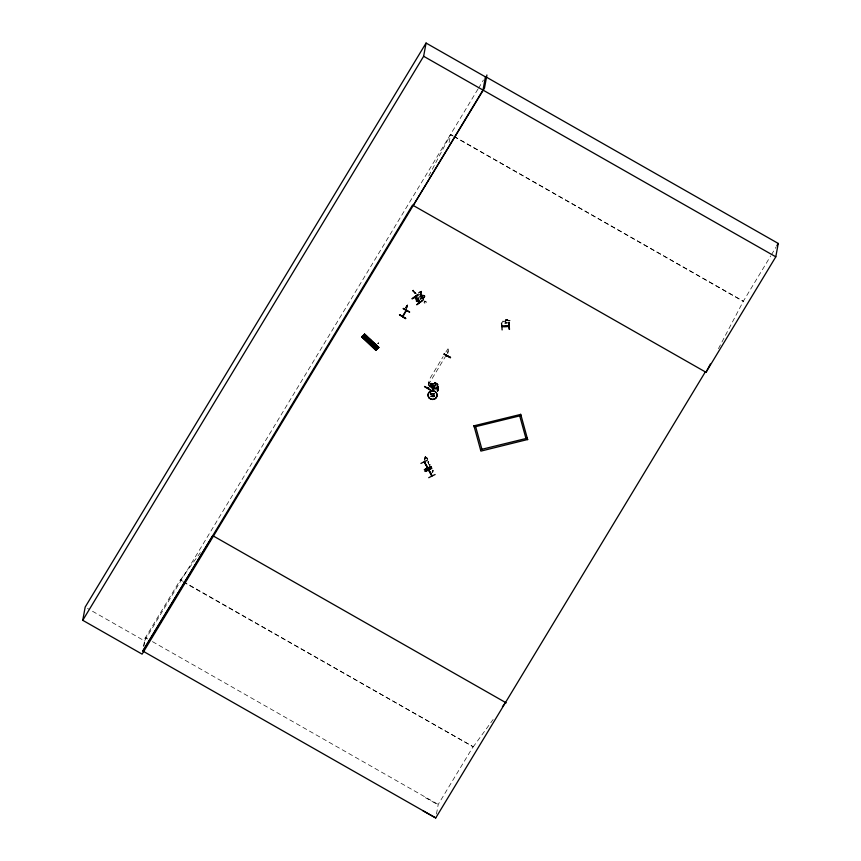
<?xml version="1.0" encoding="UTF-8"?>
<svg xmlns="http://www.w3.org/2000/svg" width="861" height="861" viewBox="0 0 861 861"><rect width="100%" height="100%" fill="white"/><g stroke="black" fill="none" stroke-linecap="round" stroke-linejoin="round"><path stroke-width="0.65" stroke-dasharray="4.3 3.23" d="M420.362 294.354L420.943 293.935M421.244 295.484L421.782 295.054M429.445 386.783C429.779 378.485 443.178 384.006 437.345 390.055M430.446 385.147L430.887 385.254M431.178 385.19L430.414 385.179M436.376 388.429L437.001 389.301L437.657 388.612M437.442 388.806L436.871 389.054L436.667 388.214M438.529 388.063L438.69 386.912M143.572 646.191L145.122 637.872M143.862 646.213L145.434 637.624L180.326 579.883L182.661 581.218M180.95 580.669L180.326 579.883M406.026 308.281L406.252 307.065M406.844 306.075L405.262 308.077L406.381 306.064M406.327 308.399L407.361 305.343L406.812 305.752M406.661 307.861L407.145 305.214M406.876 307.98L407.414 304.977L406.65 308.044M449.087 142.485L450.583 134.359L452.918 135.694M428.24 385.319L429.295 379.561L443.135 356.658M428.455 385.448L429.036 382.23L428.789 384.91M437.775 390.281A4.531 4.348 10.4 0 0 435.591 384.049A4.531 4.348 10.4 0 0 429.488 386.858L429.725 385.642M430.349 386.632A4.531 4.348 10.4 0 1 437.915 390.937A4.509 4.337 10.4 0 0 430.145 387.784C433.384 385.125 438.475 387.342 437.948 391.077M424.57 459.387C424.096 456.47 426.184 457.234 425.054 456.739M424.796 459.279L425.377 456.276L426.636 458.138L426.755 457.492M424.398 462.594L425.485 456.308M438.184 389.484L437.958 390.7A4.531 4.348 10.4 0 0 430.392 386.385M438.238 389.237L438.443 388.01M425.818 458.547L426.034 457.331L426.604 458.052M426.561 458.17L426.722 457.395L427.842 459.44M426.927 457.934L427.551 459.376M447.612 353.258L448.678 347.5L445.912 352.074M428.197 461.281L427.971 462.497L427.325 462.002M447.838 353.387L448.301 350.836M428.477 464.111L428.423 461.41M428.401 464.154L428.756 462.303M429.402 465.973L429.725 464.23L430.392 465.005M431.953 472.883L432.652 470.128L432.168 472.775M432.825 472.076L433.105 470.267L432.825 472.076L432.233 471.989M502.673 322.649L502.996 320.916M507.71 320.378L507.818 319.657L505.45 319.84L505.407 320.583L504.18 320.895L503.965 322.111L507.269 322.358M505.902 320.012L507.333 319.894M507.742 319.679L507.624 320.41L508.776 320.529M436.462 814.011L438.217 804.443L473.109 746.713L183.834 581.885M183.285 581.993L473.109 746.713M718.451 348.673L743.355 301.189L770.724 255.9M419.458 292.213L418.274 293.246M420.34 293.31L420.577 292.083L419.673 292.536L419.824 291.75L417.919 293.106M422.105 296.27L421.104 294.774L420.2 295.398L421.147 296.884L422.105 296.27C422.331 293.892 419.684 295.85 420.372 294.247M420.362 295.065L421.438 291.158L421.072 291.728C417.596 297.411 424.538 293.224 424.462 296.41L420.491 295.054L421.147 295.517M421.438 291.158L420.846 294.408M419.619 292.471L421.546 291.287L421.04 294.731M424.914 303.395C421.825 301.027 428.089 300.435 425.915 302.975C424.225 304.202 425.377 302.426 426.453 302.448M425.603 301.113L424.871 301.77M421.223 297.895L422.138 296.496L421.793 297.648L423.838 297.045L421.686 297.895M406.586 308.012L407.167 306.764M378.614 342.882C377.527 345.057 379.54 342.387 377.893 343.248M429.478 386.869L429.93 385.814M437.485 388.688L436.602 387.837M420.211 294.871L420.846 293.967M428.778 175.945L450.54 134.607L452.864 135.941M477.952 89.081L144.54 640.907L87.499 608.404M478.587 88.199L483.419 80.019M406.22 306.807L407.414 304.977M428.326 384.845L445.632 356.228M771.413 254.77L776.202 246.849M429.036 382.23L428.713 382.768L429.262 382.359M417.208 296.539L421.201 293.052M180.261 580.271L200.365 552.654M473.033 747.1L493.149 719.473M421.546 296.668L424.753 301.673L421.782 296.507M436.624 388.408L436.323 388.795M420.997 294.247L420.459 294.591M377.613 343.679L378.582 342.99M424.839 295.829L424.462 296.41M430.565 384.953C432.674 382.994 436.387 383.457 437.851 385.976M430.296 386.417C432.706 384.103 437.194 385.244 438.045 388.526L437.517 387.407M419.737 292.471L421.546 291.287M419.501 297.26L423.042 295.474M417.348 298.875C419.813 294.075 431.286 294.957 420.286 299.714M421.664 297.906L420.771 299.262M422.267 299.09L424.172 297.745L422.31 299.154L421.513 298.864L422.31 299.154M420.2 295.398L421.147 294.785M424.839 301.63L424.064 302.06M414.916 293.579A5.801 1.421 57.8 0 0 413.205 291.513L412.527 290.415L413.678 290.426A6.77 1.668 57.8 0 1 416.175 293.569M412.796 291.126L413.883 291.083A5.801 1.421 57.8 0 1 416.014 293.762M420.351 299.413L421.556 298.81M429.413 464.703L429.94 465.155M430.597 384.749L430.704 385.405M431.006 387.127L433.309 386.567M436.904 388.15L437.42 388.526M510.035 320.346L502.91 320.905M421.083 296.873L424.032 296.797L423.332 297.551L424.118 297.841L423.461 297.583M430.801 385.201L429.822 385.868A4.596 4.423 10.4 0 1 436.14 384.329A4.596 4.423 10.4 0 1 437.818 390.399A4.596 4.423 10.4 0 0 436.129 384.404A4.596 4.423 10.4 0 0 429.843 385.943M431.878 387.988L434.267 388.02L436.344 389.204M434.525 395.285L432.114 395.307L430.037 394.123A4.509 4.337 10.4 0 0 434.461 395.317M433.061 396.792L434.267 396.673M505.536 319.937L507.742 319.754M507.592 320.626L505.375 320.798L505.149 322.014L507.366 321.842M502.813 321.605L505.267 321.433M508.873 322.875L503.287 323.241L506.645 323.069M433.578 385.179L434.762 385.341M432.803 389.312L434.009 389.484A4.596 4.423 10.4 0 0 432.814 389.333A4.531 4.348 10.4 0 1 433.998 389.473M432.114 395.285L433.32 395.414M433.061 396.813L430.758 396.178A4.531 4.348 10.4 0 0 435.311 396.254L434.235 396.663A4.596 4.423 10.4 0 1 430.769 396.168M421.147 296.884L420.254 295.409M420.599 295.355L424.979 296.033M423.634 297.971L422.493 298.778M425.356 797.663L438.141 804.831M454.081 136.361L743.355 301.189M454.038 136.608L743.312 301.436M145.434 637.624L147.769 638.948M152.429 641.606L438.217 804.443M437.334 388.063L437.7 388.634M430.296 392.756L432.373 393.929L434.762 393.972A4.596 4.423 10.4 0 1 430.306 392.756M430.048 394.069L431.006 394.79M412.527 290.415L413 290.857A6.77 1.668 57.8 0 1 415.486 293.999M437.054 385.039L438.475 388.225L437.743 390.517A4.531 4.348 10.4 0 0 436.075 384.555A4.531 4.348 10.4 0 0 429.897 386.062M437.022 390.108L437.474 391.163M413.205 289.985L413.474 290.695M438.238 386.987L438.389 388.128M437.969 388.451L438.045 390.851A4.596 4.423 10.4 0 0 430.306 386.492M510.003 320.766L509.346 320.809M434.719 393.972A4.531 4.348 10.4 0 1 430.349 392.788M434.504 395.102A4.509 4.337 10.4 0 1 430.145 393.918M429.564 386.761A4.531 4.348 10.4 0 1 435.817 382.822A4.531 4.348 10.4 0 1 437.28 389.947A4.509 4.337 10.4 0 0 435.784 382.962A4.509 4.337 10.4 0 0 429.553 386.89M434.762 393.735A4.531 4.348 10.4 0 1 430.392 392.541M431.038 387.321A4.509 4.337 10.4 0 1 437.797 391.174M431.878 388.074A4.596 4.423 10.4 0 1 436.312 389.28M437.044 390.216A4.596 4.423 10.4 0 1 437.506 391.281M431.878 388.225A4.531 4.348 10.4 0 1 436.247 389.42M434.267 396.437A4.531 4.348 10.4 0 1 430.834 395.952M431.921 387.988A4.531 4.348 10.4 0 1 437.463 391.142M432.792 389.409A4.596 4.423 10.4 0 1 433.987 389.57M432.782 389.549A4.542 4.359 10.4 0 1 433.955 389.71M421.686 297.045L419.91 298.315L421.309 298.735L423.085 297.475L421.686 297.045M428.304 462.163L428.391 462.841L428.304 462.163"/><path stroke-width="1.29" d="M402.937 316.493L406.467 310.38L405.811 311.112M427.745 387.977L428.003 387.353M428.347 387.676L428.068 387.956M447.031 356.476L447.15 355.937M483.021 89.996L142.108 654.134L82.753 620.307L85.174 607.08L426.066 43.05L485.432 76.877M363.45 337.996L366 335.456M378.13 348.113L378.84 347.457L364.569 334.1M364.407 338.911L366.947 336.36M365.839 340.267L368.379 337.727M367.109 341.473L369.66 338.933M368.562 342.764L371.091 340.289M82.753 620.307L423.634 56.277L426.066 43.05M399.526 314.739L405.811 318.322M403.174 308.712L409.513 312.156M402.625 316.095L406.241 310.251M403.228 315.772L402.905 316.471M430.898 390.065L424.645 386.417M482.999 90.104L485.475 76.629L778.247 243.448L775.804 256.815L705.966 372.372M486.906 74.982L484.495 88.102L413.237 205.467M420.921 463.433L427.325 460.215M427.713 467.727L424.312 461.668M444.125 354.194L450.604 357.487L444.179 354.097M424.408 469.815L430.963 466.888M425.28 471.397L431.738 468.169L425.302 471.322M427.476 467.297L424.451 462.518M427.39 467.889L424.376 461.97M428.66 469.622L431.738 476.09M432.061 475.692L428.692 469.686M450.4 357.821L444.147 354.086M428.703 477.694L435.128 474.508M431.791 475.455L428.81 470.483M527.707 439.497L480.89 451.099L473.916 425.678M474.282 427.002L521.077 415.562M475.649 426.669L481.912 449.281M501.532 322.972L502.124 329.935M502.501 326.254C516.202 324.328 505.719 328.224 502.028 326.061M502.533 326.028L502.598 326.523M480.556 449.614L527.341 438.184M509.174 322.412L509.421 329.419L509.163 322.401M508.464 325.587L508.464 326.168L509.12 325.619M508.969 325.555L508.969 326.136L501.974 326.599M519.71 415.895L525.974 438.518M527.675 439.67L520.711 414.238M422.955 810.771L435.731 817.95L705.32 371.898L706.009 372.286L710.368 364.02M430.748 390.313L424.495 386.664M416.347 300.726C418.403 300.661 415.239 300.726 416.821 301.242M776.88 245.719L778.247 243.448M142.722 650.991L212.742 535.66L506.214 702.877M502.426 706.73L505.525 702.479M378.646 347.564L375.913 350.298L361.792 336.899L364.547 334.165L378.808 347.5M361.975 336.683L362.47 336.21M364.547 334.165L363.848 334.918L377.99 348.296L363.88 334.897M375.902 350.309L376.601 349.588M377.947 348.328L378.345 347.941L364.052 334.681M364.397 334.38L378.453 347.844M374.686 348.673L377.215 346.197M361.803 336.888L375.966 350.255M362.19 336.511L376.257 349.964L362.126 336.576M430.823 466.49L424.355 469.74L430.963 466.877M418.414 299.822L418.575 298.928L418.371 299.789M473.884 425.84L520.679 414.41M423.634 56.277L775.804 256.815M706.009 372.286L412.548 205.069L142.958 651.12L435.731 817.95M403.357 308.389L409.653 311.983M364.063 334.649L378.183 348.07M362.621 336.091L376.784 349.458M362.503 336.145L376.623 349.566M415.906 296.496L420.351 302.093M415.583 296.733L420.028 302.329M414.948 297.196L419.393 302.792M414.625 297.422L419.07 303.029M431.727 468.276L425.302 471.473M508.797 322.326L509.421 329.419M399.558 314.631L405.628 318.645L399.536 314.663M362.352 336.36L376.429 349.792L362.352 336.36M417.897 294.548L412.139 298.756L417.897 294.548M422.579 300.457L416.832 304.665L422.579 300.457M429.359 398.169A4.531 4.348 10.4 0 0 436.925 396.318A4.531 4.348 10.4 0 0 431.383 390.916A4.531 4.348 10.4 0 0 429.359 398.169M429.381 398.083A4.509 4.337 10.4 0 0 436.925 396.232A4.509 4.337 10.4 0 0 431.404 390.851A4.509 4.337 10.4 0 0 429.381 398.083"/></g></svg>
